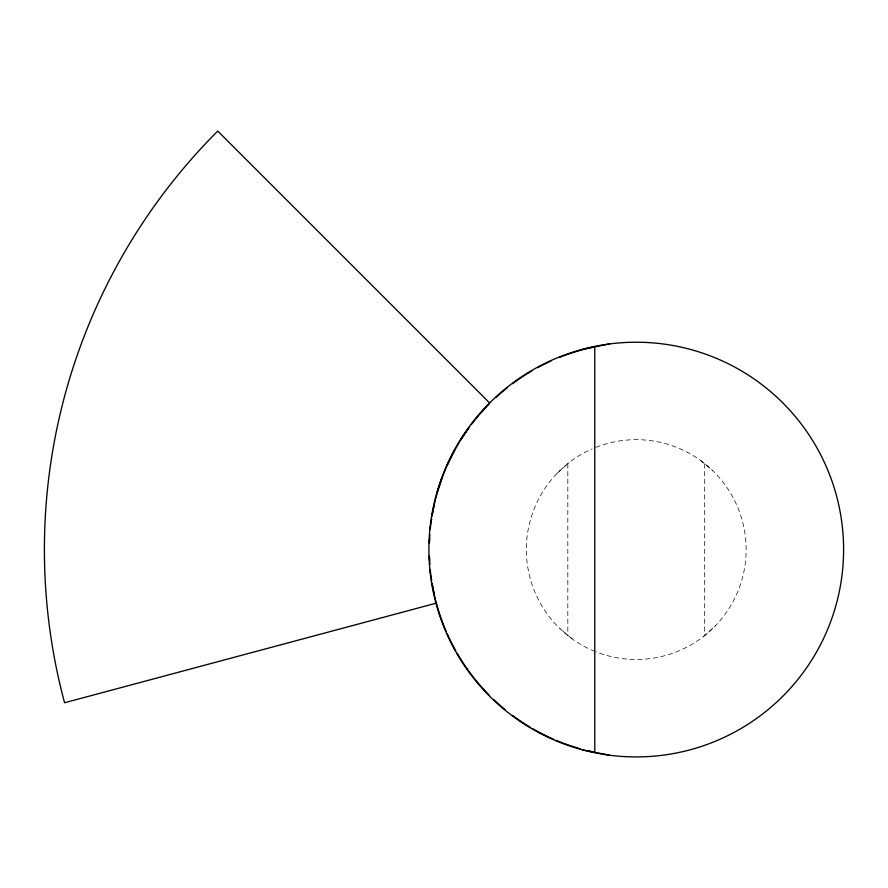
<?xml version="1.0" encoding="UTF-8"?>
<svg xmlns="http://www.w3.org/2000/svg" width="888" height="888" viewBox="0 0 888 888"><rect width="100%" height="100%" fill="white"/><g stroke="black" fill="none" stroke-linecap="round" stroke-linejoin="round"><path stroke-width="0.67" stroke-dasharray="4.44 3.33" d="M557.031 473.393L568.675 462.892M703.807 636.241L715.451 625.751M700.377 460.317L712.42 470.363M572.116 638.816L560.062 628.782M704.672 463.669L704.672 635.464M567.821 463.669L567.821 635.497M595.837 447.374A109.901 109.901 0 0 1 746.142 549.383A109.901 109.901 0 0 1 596.181 651.903M594.971 651.426A109.901 109.901 0 0 1 592.218 448.873"/><path stroke-width="1.33" d="M429.326 542.801L429.592 538.739M430.391 526.562L430.214 529.27A206.915 206.915 0 0 1 431.668 518.525M431.979 515.85L434.099 505.216M437.262 492.052L442.058 477.922M447.075 465.356L454.867 449.539M459.684 441.38L467.965 428.982M476.212 418.237L477.999 416.206M481.574 412.121L484.26 409.068M435.953 603.241L64.569 702.752A591.841 591.841 0 0 1 217.749 131.069L489.621 402.941M582.572 349.284L609.179 343.989M582.572 749.861L609.179 755.155M431.979 583.283L434.099 593.928M429.326 556.332L429.592 560.395M430.391 572.571L430.214 569.874A206.915 206.915 0 0 0 431.668 580.619M589.477 751.137A206.915 206.915 0 0 0 594.771 752.291L594.771 346.853A206.915 206.915 0 0 0 585.525 348.962M580.286 748.773A206.915 206.915 0 0 1 555.988 740.292M553.49 739.216A206.915 206.915 0 0 1 532.933 728.848M530.591 727.483A206.915 206.915 0 0 1 512.565 715.451M505.083 709.612A206.915 206.915 0 0 1 493.906 699.755M489.066 695.004A206.915 206.915 0 0 1 457.087 653.102M455.744 650.749A206.915 206.915 0 0 1 447.241 633.788M446.153 631.301A206.915 206.915 0 0 1 435.708 600.543M435.375 599.234A206.915 206.915 0 0 1 432.09 583.294M429.87 564.468A206.915 206.915 0 0 1 429.437 556.343M429.437 542.801A206.915 206.915 0 0 1 429.87 534.676M432.09 515.839A206.915 206.915 0 0 1 435.375 499.911M435.708 498.601A206.915 206.915 0 0 1 459.163 442.535M460.583 440.226A206.915 206.915 0 0 1 469.708 426.773M471.328 424.608A206.915 206.915 0 0 1 489.066 404.129M495.893 397.535A206.915 206.915 0 0 1 507.192 387.823M512.565 383.683A206.915 206.915 0 0 1 531.757 370.973M537.673 367.643A206.915 206.915 0 0 1 551.015 361.016M559.751 357.309A206.915 206.915 0 0 1 582.905 349.65M532.567 729.148A207.359 207.359 0 0 0 843.6 549.572A207.359 207.359 0 0 0 532.567 369.996A207.359 207.359 0 0 0 532.567 729.148"/></g></svg>
